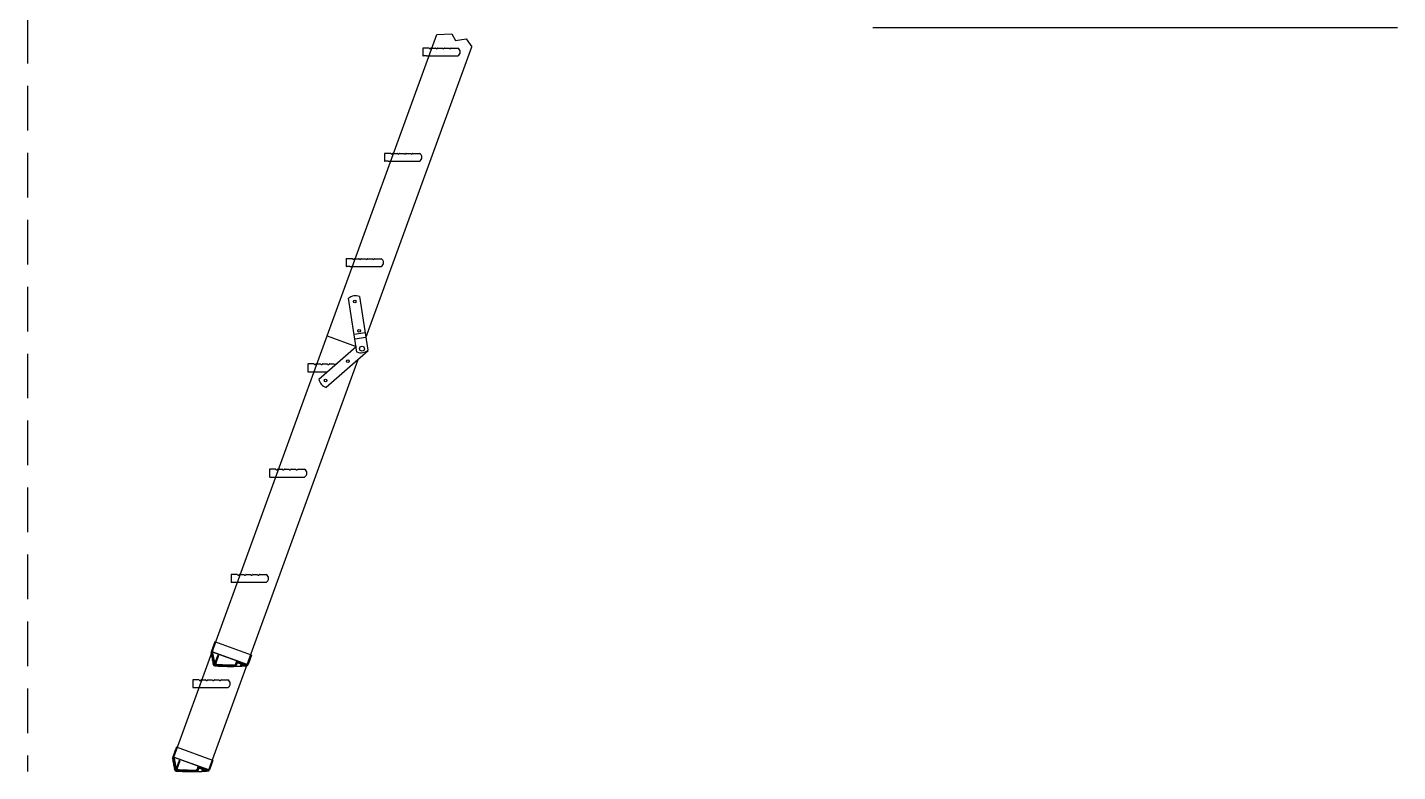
# Model space of a CAD drawing. Extents: x 267 to 3340, y 175 to 3589.
# Drawn here: x 270 to 3339, y 175 to 1842 of the extents above; entities that cross this region are included whole.
import ezdxf

# ---------------------------------------------------------------- set-up
doc = ezdxf.new("R2010")
doc.units = 0
doc.header["$LTSCALE"] = 20
doc.header["$MEASUREMENT"] = 0
doc.linetypes.add('DASHED', pattern=[0.75, 0.5, -0.25])
doc.layers.get('0').update_dxf_attribs({"linetype": 'CONTINUOUS'})

msp = doc.modelspace()

# ---------------------------------------------------------------- linework, layer by layer
at = {"color": 7, "linetype": 'DASHED', "ltscale": 10}
msp.add_line((270, 2011.4), (270, 175.4), dxfattribs=at)
at = {"color": 7, "linetype": 'CONTINUOUS', "ltscale": 2}
for p, q in [((2163.7, 1842.3), (3338.7, 1842.3)), ((1186.8, 1826.3), (1220.8, 1828)), ((1220.8, 1828), (1229, 1812.7)), ((1229, 1812.7), (1252.4, 1816.3)), ((1252.4, 1816.3), (1265.5, 1798.6))]:
    msp.add_line(p, q, dxfattribs=at)
at = {"color": 7, "linetype": 'CONTINUOUS'}
for p, q in [((941, 1151), (1186.8, 1826.3)), ((1028.3, 1147), (1265.5, 1798.6)), ((1155.4, 1795.2), (1155.4, 1779.2)), ((1169.3, 1796), (1156.1, 1796)), ((1174, 1796), (1184.3, 1796)), ((1189, 1796), (1199.3, 1796)), ((1204, 1796), (1214.3, 1796)), ((1219, 1796), (1234.2, 1796)), ((1164, 1778.5), (1156.1, 1778.5)), ((1164, 1778.5), (1234.2, 1778.5)), ((1069.5, 1559.4), (1069.5, 1543.4)), ((1083.5, 1560.1), (1070.3, 1560.1)), ((1078.2, 1542.6), (1070.3, 1542.6)), ((1078.2, 1542.6), (1148.4, 1542.6)), ((1088.1, 1560.1), (1098.5, 1560.1)), ((1103.1, 1560.1), (1113.5, 1560.1)), ((1118.1, 1560.1), (1128.5, 1560.1)), ((1133.1, 1560.1), (1148.4, 1560.1)), ((983.7, 1323.5), (983.7, 1307.5)), ((997.6, 1324.2), (984.4, 1324.2)), ((1002.3, 1324.2), (1012.6, 1324.2)), ((1017.3, 1324.2), (1027.6, 1324.2)), ((1032.3, 1324.2), (1042.6, 1324.2)), ((1047.3, 1324.2), (1062.5, 1324.2)), ((992.3, 1306.7), (984.4, 1306.7)), ((992.3, 1306.7), (1062.5, 1306.7)), ((1008, 1115.1), (989.1, 1235.7)), ((1013.8, 1239.5), (1032.7, 1119)), ((597.6, 207.6), (941, 1151)), ((941, 1151), (1006.1, 1127.4)), ((941, 1151), (1006.1, 1127.4)), ((941, 1151), (1006.1, 1127.4)), ((1026.5, 1158.3), (1001.8, 1154.5)), ((1028.2, 1147.8), (1003.5, 1143.9)), ((922.6, 1054.4), (1006.1, 1127.4)), ((1032.9, 1117.6), (939, 1035.6)), ((676, 179.1), (1010.5, 1098)), ((897.8, 1087.6), (897.8, 1071.6)), ((911.8, 1088.4), (898.6, 1088.4)), ((916.4, 1088.4), (926.8, 1088.4)), ((931.4, 1088.4), (941.8, 1088.4)), ((946.4, 1088.4), (956.8, 1088.4)), ((961.4, 1088.4), (961.5, 1088.4)), ((898.6, 1070.9), (941.5, 1070.9)), ((812, 851.8), (812, 835.8)), ((825.9, 852.5), (812.7, 852.5)), ((812.7, 835), (890.8, 835)), ((830.6, 852.5), (840.9, 852.5)), ((845.6, 852.5), (855.9, 852.5)), ((860.6, 852.5), (870.9, 852.5)), ((875.6, 852.5), (890.8, 852.5)), ((726.1, 615.9), (726.1, 599.9)), ((740.1, 616.7), (726.9, 616.7)), ((744.7, 616.7), (755.1, 616.7)), ((759.7, 616.7), (770.1, 616.7)), ((774.7, 616.7), (785.1, 616.7)), ((789.7, 616.7), (805, 616.7)), ((726.9, 599.2), (805, 599.2)), ((689.9, 465.6), (681.7, 443)), ((691.4, 465.1), (682.8, 441.6)), ((689.3, 459.5), (688.4, 461.4)), ((690.3, 462.3), (689.4, 464.2)), ((771.7, 435.8), (689.9, 465.6)), ((687.2, 428.8), (681.4, 441.2)), ((681.5, 440.4), (686.1, 415.5)), ((685.7, 437.2), (682.3, 444.5)), ((682.8, 441.6), (687.6, 415.7)), ((688.8, 420.5), (682.8, 433.2)), ((684.2, 445.4), (683.3, 447.3)), ((762.3, 414.8), (683.5, 443.5)), ((684, 443.3), (762.3, 414.8)), ((685.2, 448.2), (684.3, 450.1)), ((684.9, 441.1), (689.6, 416.1)), ((685.4, 442.8), (685, 441.7)), ((686.2, 451), (685.3, 452.9)), ((687.3, 453.8), (686.4, 455.7)), ((688.3, 456.6), (687.4, 458.6)), ((690.8, 419.7), (696.9, 436.5)), ((691.9, 416.8), (698.8, 435.8)), ((698.8, 435.8), (696.9, 436.5)), ((770.3, 436.3), (762.7, 415.4)), ((771.7, 435.8), (764.1, 414.9)), ((769.1, 428.8), (768.3, 430.7)), ((770.2, 431.6), (769.3, 433.5)), ((771.2, 434.4), (770.3, 436.3)), ((690.3, 412.2), (684.4, 424.8)), ((687.5, 413.1), (686, 416.5)), ((692.7, 412), (691, 415.6)), ((695.1, 411.8), (693.4, 415.5)), ((697.5, 411.7), (695.9, 415.3)), ((699.9, 411.6), (698.3, 415.2)), ((702.3, 411.4), (700.7, 415)), ((704.7, 411.3), (703.1, 414.9)), ((707.1, 411.2), (705.5, 414.8)), ((709.5, 411.1), (707.8, 414.7)), ((711.9, 411.1), (710.2, 414.6)), ((714.2, 411), (712.6, 414.6)), ((716.6, 411), (715, 414.5)), ((719, 410.9), (717.3, 414.5)), ((721.3, 410.9), (719.7, 414.4)), ((723.7, 410.9), (722, 414.4)), ((726, 410.9), (724.4, 414.4)), ((728.3, 410.9), (726.7, 414.4)), ((730.7, 410.9), (729, 414.4)), ((733, 411), (731.4, 414.4)), ((735.3, 411), (733.6, 414.6)), ((737.4, 411.6), (735.8, 414.9)), ((738.6, 422.3), (736, 415.2)), ((738.4, 414.5), (736.9, 417.7)), ((739.9, 418.7), (737.1, 411.1)), ((739.4, 417.3), (737.9, 420.5)), ((741.3, 418.1), (739.1, 422.9)), ((739.4, 423.1), (739.4, 423.1)), ((748.4, 415.6), (739.9, 418.7)), ((744.2, 417.1), (741.8, 422.2)), ((743.6, 421.6), (742.3, 417.8)), ((747, 416.1), (744.6, 421.2)), ((747.4, 420.2), (746, 416.4)), ((748.4, 415.6), (746.9, 411.4)), ((751.4, 411.6), (747.4, 420.2)), ((749.1, 411.5), (747.9, 414.2)), ((749.7, 419.3), (749.7, 419.3)), ((751.4, 416.6), (750.2, 419.2)), ((751.7, 417.5), (751.4, 416.5)), ((753.7, 411.8), (752.1, 415.2)), ((756, 411.9), (754.4, 415.3)), ((758.2, 412.1), (756.6, 415.5)), ((760.5, 412.2), (758.9, 415.6)), ((762.5, 412.9), (761.5, 415.1)), ((764, 414.7), (763.1, 416.6)), ((765, 417.5), (764.1, 419.4)), ((766.1, 420.3), (765.2, 422.3)), ((767.1, 423.2), (766.2, 425.1)), ((768.1, 426), (767.2, 427.9)), ((640.3, 380), (640.3, 364)), ((654.2, 380.8), (641.1, 380.8)), ((658.9, 380.8), (669.2, 380.8)), ((673.9, 380.8), (684.2, 380.8)), ((688.9, 380.8), (699.2, 380.8)), ((703.9, 380.8), (719.1, 380.8)), ((641.1, 363.3), (719.1, 363.3)), ((603.6, 229.9), (595.4, 207.3)), ((605, 229.4), (596.5, 205.9)), ((599.9, 215.3), (599, 217.2)), ((600.9, 218.1), (600.1, 220)), ((602, 220.9), (601.1, 222.9)), ((603, 223.8), (602.1, 225.7)), ((604, 226.6), (603.1, 228.5)), ((685.4, 200.1), (603.6, 229.9)), ((600.9, 193.1), (595.1, 205.5)), ((595.2, 204.7), (599.8, 179.8)), ((599.3, 201.5), (595.9, 208.8)), ((596.5, 205.9), (601.3, 180.1)), ((602.5, 184.8), (596.5, 197.5)), ((597.9, 209.7), (597, 211.6)), ((676, 179.1), (597.2, 207.8)), ((597.6, 207.6), (676, 179.1)), ((598.9, 212.5), (598, 214.4)), ((604, 176.5), (598.1, 189.1)), ((598.6, 205.4), (603.3, 180.4)), ((599.1, 207.1), (598.7, 206)), ((604.5, 184.1), (610.6, 200.8)), ((605.6, 181.2), (612.4, 200.1)), ((612.4, 200.1), (610.6, 200.8)), ((652.3, 186.6), (649.7, 179.5)), ((653.1, 181.6), (651.6, 184.8)), ((655, 182.4), (652.8, 187.2)), ((653.1, 187.4), (653.1, 187.4)), ((657.9, 181.4), (655.5, 186.5)), ((657.3, 185.9), (655.9, 182.1)), ((660.7, 180.4), (658.3, 185.5)), ((661.1, 184.5), (659.7, 180.7)), ((665.1, 175.9), (661.1, 184.5)), ((684, 200.6), (676.4, 179.7)), ((685.4, 200.1), (677.8, 179.2)), ((679.8, 184.7), (678.9, 186.6)), ((680.8, 187.5), (679.9, 189.4)), ((681.8, 190.3), (680.9, 192.2)), ((682.8, 193.1), (681.9, 195)), ((683.9, 195.9), (683, 197.8)), ((684.9, 198.7), (684, 200.6)), ((601.2, 177.4), (599.6, 180.8)), ((606.4, 176.3), (604.7, 179.9)), ((608.8, 176.1), (607.1, 179.8)), ((611.2, 176), (609.5, 179.6)), ((613.6, 175.9), (612, 179.5)), ((616, 175.7), (614.4, 179.3)), ((618.4, 175.6), (616.7, 179.2)), ((620.8, 175.5), (619.1, 179.1)), ((623.2, 175.5), (621.5, 179)), ((625.6, 175.4), (623.9, 178.9)), ((627.9, 175.3), (626.3, 178.9)), ((630.3, 175.3), (628.6, 178.8)), ((632.6, 175.2), (631, 178.8)), ((635, 175.2), (633.4, 178.7)), ((637.3, 175.2), (635.7, 178.7)), ((639.7, 175.2), (638.1, 178.7)), ((642, 175.2), (640.4, 178.7)), ((644.4, 175.2), (642.7, 178.7)), ((646.7, 175.3), (645.1, 178.7)), ((649, 175.3), (647.3, 178.9)), ((651, 175.9), (649.5, 179.2)), ((652.1, 178.8), (650.6, 182)), ((653.6, 183), (650.8, 175.4)), ((662.1, 179.9), (653.6, 183)), ((662.1, 179.9), (660.5, 175.7)), ((662.8, 175.8), (661.6, 178.5)), ((663.4, 183.6), (663.4, 183.6)), ((665.1, 180.9), (663.9, 183.5)), ((665.4, 181.9), (665.1, 180.9)), ((667.4, 176.1), (665.7, 179.5)), ((669.6, 176.2), (668, 179.6)), ((671.9, 176.4), (670.3, 179.8)), ((674.2, 176.5), (672.6, 179.9)), ((676.2, 177.2), (675.2, 179.4)), ((677.7, 179), (676.8, 180.9)), ((678.7, 181.8), (677.8, 183.8))]:
    msp.add_line(p, q, dxfattribs=at)
for centre, radius in [((1003, 1228.2), 3), ((1013.2, 1162.8), 3), ((1019.5, 1122.5), 5.5), ((987.8, 1094.8), 3), ((937.9, 1051.2), 3)]:
    msp.add_circle(centre, radius, dxfattribs=at)
for centre, radius, start, end in [((1156.1, 1795.2), 0.75, 90, 180), ((1169.3, 1795.5), 0.5, 21.1002, 90), ((1171.6, 1796.4), 2, 201.1002, 338.8998), ((1174, 1795.5), 0.5, 90, 158.8998), ((1184.3, 1795.5), 0.5, 21.1002, 90), ((1186.6, 1796.4), 2, 201.1002, 338.8998), ((1189, 1795.5), 0.5, 90, 158.8998), ((1199.3, 1795.5), 0.5, 21.1002, 90), ((1201.6, 1796.4), 2, 201.1002, 338.8998), ((1204, 1795.5), 0.5, 90, 158.8998), ((1214.3, 1795.5), 0.5, 21.1002, 90), ((1216.6, 1796.4), 2, 201.1002, 338.8998), ((1219, 1795.5), 0.5, 90, 158.8998), ((1229.4, 1787.2), 10, 298.955, 61.045), ((1156.1, 1779.2), 0.75, 180, 270), ((1070.3, 1559.4), 0.75, 90, 180), ((1070.3, 1543.4), 0.75, 180, 270), ((1083.5, 1559.6), 0.5, 21.1002, 90), ((1085.8, 1560.5), 2, 201.1002, 338.8998), ((1088.1, 1559.6), 0.5, 90, 158.8998), ((1098.5, 1559.6), 0.5, 21.1002, 90), ((1100.8, 1560.5), 2, 201.1002, 338.8998), ((1103.1, 1559.6), 0.5, 90, 158.8998), ((1113.5, 1559.6), 0.5, 21.1002, 90), ((1115.8, 1560.5), 2, 201.1002, 338.8998), ((1118.1, 1559.6), 0.5, 90, 158.8998), ((1128.5, 1559.6), 0.5, 21.1002, 90), ((1130.8, 1560.5), 2, 201.1002, 338.8998), ((1133.1, 1559.6), 0.5, 90, 158.8998), ((1143.5, 1551.4), 10, 298.955, 61.045), ((984.4, 1323.5), 0.75, 90, 180), ((997.6, 1323.7), 0.5, 21.1002, 90), ((999.9, 1324.6), 2, 201.1002, 338.8998), ((1002.3, 1323.7), 0.5, 90, 158.8998), ((1012.6, 1323.7), 0.5, 21.1002, 90), ((1014.9, 1324.6), 2, 201.1002, 338.8998), ((1017.3, 1323.7), 0.5, 90, 158.8998), ((1027.6, 1323.7), 0.5, 21.1002, 90), ((1029.9, 1324.6), 2, 201.1002, 338.8998), ((1032.3, 1323.7), 0.5, 90, 158.8998), ((1042.6, 1323.7), 0.5, 21.1002, 90), ((1044.9, 1324.6), 2, 201.1002, 338.8998), ((1047.3, 1323.7), 0.5, 90, 158.8998), ((1057.7, 1315.5), 10, 298.955, 61.045), ((984.4, 1307.5), 0.75, 180, 270), ((1004.8, 1216.2), 25, 68.89, 128.89), ((1017, 1138.5), 25, 248.89, 308.89), ((898.6, 1087.6), 0.75, 90, 180), ((911.8, 1087.9), 0.5, 21.1002, 90), ((914.1, 1088.8), 2, 201.1002, 338.8998), ((916.4, 1087.9), 0.5, 90, 158.8998), ((926.8, 1087.9), 0.5, 21.1002, 90), ((929.1, 1088.8), 2, 201.1002, 338.8998), ((931.4, 1087.9), 0.5, 90, 158.8998), ((941.8, 1087.9), 0.5, 21.1002, 90), ((944.1, 1088.8), 2, 201.1002, 338.8998), ((946.4, 1087.9), 0.5, 90, 158.8998), ((956.8, 1087.9), 0.5, 21.1002, 90), ((959.1, 1088.8), 2, 201.1002, 338.8998), ((961.4, 1087.9), 0.5, 90, 158.8998), ((898.6, 1071.6), 0.75, 180, 270), ((947.1, 1059.2), 25, 191.16, 251.16), ((812.7, 851.8), 0.75, 90, 180), ((812.7, 835.8), 0.75, 180, 270), ((825.9, 852), 0.5, 21.1002, 90), ((828.2, 852.9), 2, 201.1002, 338.8998), ((830.6, 852), 0.5, 90, 158.8998), ((840.9, 852), 0.5, 21.1002, 90), ((843.2, 852.9), 2, 201.1002, 338.8998), ((845.6, 852), 0.5, 90, 158.8998), ((855.9, 852), 0.5, 21.1002, 90), ((858.2, 852.9), 2, 201.1002, 338.8998), ((860.6, 852), 0.5, 90, 158.8998), ((870.9, 852), 0.5, 21.1002, 90), ((873.2, 852.9), 2, 201.1002, 338.8998), ((875.6, 852), 0.5, 90, 158.8998), ((886, 843.8), 10, 298.955, 61.045), ((726.9, 615.9), 0.75, 90, 180), ((740.1, 616.2), 0.5, 21.1002, 90), ((742.4, 617.1), 2, 201.1002, 338.8998), ((744.7, 616.2), 0.5, 90, 158.8998), ((755.1, 616.2), 0.5, 21.1002, 90), ((757.4, 617.1), 2, 201.1002, 338.8998), ((759.7, 616.2), 0.5, 90, 158.8998), ((770.1, 616.2), 0.5, 21.1002, 90), ((772.4, 617.1), 2, 201.1002, 338.8998), ((774.7, 616.2), 0.5, 90, 158.8998), ((785.1, 616.2), 0.5, 21.1002, 90), ((787.4, 617.1), 2, 201.1002, 338.8998), ((789.7, 616.2), 0.5, 90, 158.8998), ((800.1, 607.9), 10, 298.955, 61.045), ((726.9, 599.9), 0.75, 180, 270), ((686.4, 441.3), 5, 160, 190.544), ((685.9, 441.3), 1, 160, 190.544), ((685.9, 441.3), 1, 160, 190.544), ((690.1, 416.2), 4, 190.544, 265.7127), ((690.1, 416.2), 2.5, 190.544, 265.7127), ((689.9, 420.1), 1, 190.544, 340), ((690.1, 416.2), 0.5, 190.544, 265.7127), ((724.9, 881.1), 470.2, 265.7127, 272.6723), ((724.9, 881.1), 468.7, 265.7127, 271.5611), ((724.9, 881.1), 466.7, 265.7127, 271.2443), ((692.8, 416.5), 1, 160, 266.0458), ((735, 415.5), 1, 271.2443, 340), ((739.5, 422), 1, 70, 160), ((724.9, 881.1), 470.2, 272.6723, 274.3532), ((724.9, 881.1), 468.7, 272.7489, 274.3532), ((750.8, 417.9), 1, 340, 70), ((752.3, 416.2), 1, 160, 273.372), ((724.9, 881.1), 466.7, 273.372, 274.2791), ((760.3, 416.2), 2.5, 274.3532, 340), ((760.3, 416.2), 4, 274.3532, 340), ((641.1, 380), 0.75, 90, 180), ((654.2, 380.3), 0.5, 21.1002, 90), ((656.6, 381.2), 2, 201.1002, 338.8998), ((658.9, 380.3), 0.5, 90, 158.8998), ((669.2, 380.3), 0.5, 21.1002, 90), ((671.6, 381.2), 2, 201.1002, 338.8998), ((673.9, 380.3), 0.5, 90, 158.8998), ((684.2, 380.3), 0.5, 21.1002, 90), ((686.6, 381.2), 2, 201.1002, 338.8998), ((688.9, 380.3), 0.5, 90, 158.8998), ((699.2, 380.3), 0.5, 21.1002, 90), ((701.6, 381.2), 2, 201.1002, 338.8998), ((703.9, 380.3), 0.5, 90, 158.8998), ((714.3, 372), 10, 298.955, 61.045), ((641.1, 364), 0.75, 180, 270), ((600.1, 205.6), 5, 160, 190.544), ((599.6, 205.6), 1, 160, 190.544), ((599.6, 205.6), 1, 160, 190.544), ((603.5, 184.4), 1, 190.544, 340), ((653.2, 186.3), 1, 70, 160), ((603.8, 180.5), 4, 190.544, 265.7127), ((603.8, 180.5), 2.5, 190.544, 265.7127), ((603.8, 180.5), 0.5, 190.544, 265.7127), ((638.6, 645.4), 470.2, 265.7127, 272.6723), ((638.6, 645.4), 468.7, 265.7127, 271.5611), ((638.6, 645.4), 466.7, 265.7127, 271.2443), ((606.5, 180.8), 1, 160, 266.0458), ((648.7, 179.8), 1, 271.2443, 340), ((638.6, 645.4), 470.2, 272.6723, 274.3532), ((638.6, 645.4), 468.7, 272.7489, 274.3532), ((664.5, 182.2), 1, 340, 70), ((666, 180.5), 1, 160, 273.372), ((638.6, 645.4), 466.7, 273.372, 274.2791), ((674, 180.5), 2.5, 274.3532, 340), ((674, 180.5), 4, 274.3532, 340)]:
    msp.add_arc(centre, radius, start, end, dxfattribs=at)

doc.saveas('drawing.dxf')
